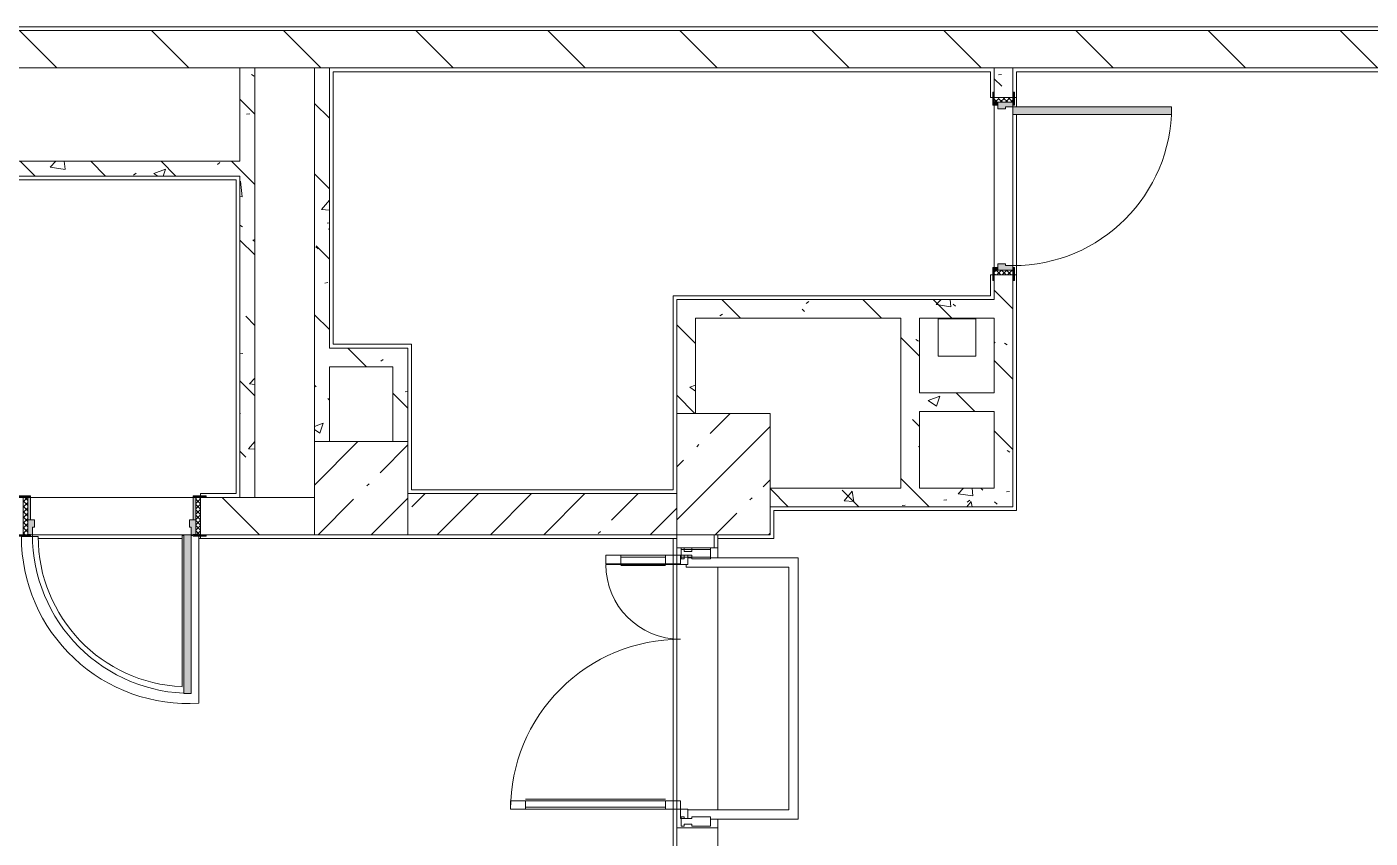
# Model space of a CAD drawing. Header units: millimetres. Extents: x -3724 to 231642, y -8553 to 29017.
# Drawn here: x 151704 to 158897, y 9275 to 13620 of the extents above; entities that cross this region are included whole.
import ezdxf

# ---------------------------------------------------------------- set-up
doc = ezdxf.new("R2010")
doc.units = ezdxf.units.MM
for name, color, linetype, lineweight, true_color in [('A-DETL-GENF-5', 7, 'Continuous', 5, 0xaaaaaa), ('A-DOOR-2', 7, 'Continuous', 5, 0xaaaaaa), ('A-DOOR-3', 7, 'Continuous', 5, 0xe2e2e2), ('A-DOOR-FRAM-3', 7, 'Continuous', 5, 0xe2e2e2), ('A-DOOR-FRAM-4', 7, 'Continuous', 5, 0xaaaaaa), ('A-FLOR-1', 7, 'Continuous', 5, 0xaaaaaa), ('I-WALL-5', 7, 'Continuous', 5, 0x787878)]:
    doc.layers.add(name, color=color, linetype=linetype, lineweight=lineweight, true_color=true_color)
for name, color, linetype, lineweight in [('A-GLAZ-CWMG-2', 7, 'Continuous', 5), ('A-WALL', 7, 'Continuous', 9), ('I-WALL-3', 7, 'Continuous', 5), ('S-COLS-2', 7, 'Continuous', 5)]:
    doc.layers.add(name, color=color, linetype=linetype, lineweight=lineweight)
pattern_1 = [(135, (79704.3, 0), (-377.1708, -377.1708), [533.4, -88.9, 17.78, -88.9]), (135, (79704.3, 376.94), (-377.1708, -377.1708), []), (50, (79704.3, 0), (637.6445, -55.7866), [66.675, -733.425]), (355, (79704.3, 0), (-123.3494, 668.699), [53.34, -586.74]), (100.451, (79757.4, -4.65), (514.299, 612.908), [56.665, -623.315]), (46.184, (79704.3, 177.8), (948.7764, -147.15), [100.012, -1100.137]), (96.636, (79783.3, 165.5), (830.909, 865.997), [84.998, -934.973]), (351.184, (79704.3, 177.8), (830.918, 865.988), [80.01, -880.11]), (21, (79793.2, 133.35), (530.6506, -357.9283), [66.675, -733.425]), (326, (79793.2, 133.35), (216.308, 644.6585), [53.34, -586.74]), (71.451, (79837.4, 103.5), (746.9596, 286.7243), [56.665, -623.315]), (37.5, (79704.28, 0), (10.8105, 295.9426), [16.764, -562.864, 16.764, -578.866, -588.962]), (37.5, (79704.28, 0), (10.8105, 295.9426), [-1175.258, 16.764, -572.198]), (7.5, (79704.28, 0), (233.8692, 350.6318), [16.764, -322.834, 16.764, -549.529, -224.472]), (7.5, (79704.28, 0), (233.8692, 350.6318), [-905.891, 16.764, -207.708]), (327.5, (79506.03, 0), (474.5678, -20.0513), [16.764, -205.486, 16.764, -676.656, -920.115]), (327.5, (79506.03, 0), (474.5678, -20.0513), [-915.67, 16.764, -903.351]), (317.5, (79417.13, 0), (518.4522, 88.9934), [16.764, -272.161, 16.764, -443.738, -653.415]), (317.5, (79417.13, 0), (518.4522, 88.9934), [-749.427, 16.764, -636.651])]
pattern_2 = [(45, (79704.28, 0), (-285.1231, 285.1231), []), (45, (79989.4, 0), (-285.1231, 285.1231), [504.031, -100.806, 16.764, -84.042])]
pattern_3 = [(135, (79704.3, 0), (-353.5534, -353.5534), [])]

# ---------------------------------------------------------------- blocks, each defined once
blk = doc.blocks.new('BSC_Колонна _Прямоугольная - 650х500-23287315-1_3_1_птичка')
at = {"layer": 'S-COLS-2'}
h = blk.add_hatch(dxfattribs=at)
h.set_pattern_fill('FP_166', color=256, style=0, pattern_type=2)
h.set_pattern_definition([(135, (11225, -75730), (-285.1231, -285.1231), []), (135, (11225, -75444.88), (-285.1231, -285.1231), [504.031, -100.806, 16.764, -84.042])])
h.paths.add_polyline_path([(325, -30), (325, 250), (-325, 250), (-325, -250), (325, -250), (325, -110.6)])
for p, q in [((325, 250), (-325, 250)), ((-325, 250), (-325, -250)), ((325, -250), (325, 250)), ((-325, -250), (325, -250))]:
    blk.add_line(p, q, dxfattribs=at)
blk = doc.blocks.new('BSC_Колонна _Прямоугольная - 500х500-V196-1_3_1_птичка')
at = {"layer": 'S-COLS-2'}
h = blk.add_hatch(dxfattribs=at)
h.set_pattern_fill('FP_167', color=256, style=0, pattern_type=2)
h.set_pattern_definition([(45, (-73790, -11150), (-285.1231, 285.1231), []), (45, (-73504.88, -11150), (-285.1231, 285.1231), [504.031, -100.806, 16.764, -84.042])])
h.paths.add_polyline_path([(-250, -250), (250, -250), (250, 250), (-250, 247.3)])
for p, q in [((250, 250), (-250, 250)), ((-250, 250), (-250, -250)), ((250, -250), (250, 250)), ((-250, -250), (250, -250))]:
    blk.add_line(p, q, dxfattribs=at)
blk = doc.blocks.new('110_Дверь_СКБ_1Ст_Внутренняя1 - Д-7_п__950x2100h_Туалет EW30-32892359-1_3_1_птичка')
at = {"layer": 'A-DOOR-2'}
h = blk.add_hatch(dxfattribs=at)
h.set_pattern_fill('FP_151', color=256, style=0, pattern_type=2)
h.set_pattern_definition([(135, (1826.41, 114.685), (-14.14214, -14.14214), []), (225, (1826.41, 114.685), (14.14214, -14.14214), [])])
h.paths.add_polyline_path([(487.5, -50), (487.5, 50), (462.5, 50), (462.5, -50)])
at = {"layer": 'A-DOOR-3'}
h = blk.add_hatch(color=256, dxfattribs=at)
h.paths.add_polyline_path([(462.5, 19.3), (462.5, 50), (437.5, 50), (437.5, 10), (427.5, 10), (427.5, -30), (462.5, -30), (462.5, -18.8)])
h.paths.add_polyline_path([(-402.5, -6), (-402.5, 10), (-412.5, 10), (-412.5, 50), (-437.5, 50), (-437.5, -30), (-402.5, -30)])
at = {"layer": 'A-DOOR-FRAM-3'}
for points in [[(-372.5, 900), (-412.5, 900), (-412.5, 50), (-372.5, 50), (-372.5, 562.6)], [(-422.5, 50), (-422.5, 58), (-492.5, 58), (-492.5, 50), (-437.5, 50)], [(517.5, 58), (447.5, 56.3), (447.5, 50), (517.5, 50)], [(-422.5, -50), (-492.5, -50), (-492.5, -58), (-422.5, -58)], [(-422.5, -30), (-437.5, -30), (-437.5, -50), (-422.5, -50)], [(462.5, -30), (447.5, -30), (447.5, -50), (462.5, -50)], [(517.5, -50), (447.5, -50), (447.5, -58), (517.5, -58)]]:
    blk.add_hatch(color=256, dxfattribs=at).paths.add_polyline_path(points)
at = {"layer": 'A-DOOR-FRAM-4'}
h = blk.add_hatch(dxfattribs=at)
h.set_pattern_fill('FP_152', color=256, style=0, pattern_type=2)
h.set_pattern_definition([(45, (-296.384, 114.685), (-14.1421, 14.1421), []), (135, (-296.384, 114.685), (-14.1421, -14.1421), [])])
h.paths.add_polyline_path([(-437.5, -50), (-437.5, 50), (-462.5, 50), (-456.9, -50)])
at = {"layer": 'A-DOOR-2'}
for p, q in [((-412.5, 900), (-412.5, 50)), ((-372.5, 900), (-412.5, 900)), ((-372.5, 50), (-372.5, 900)), ((-412.5, 50), (-372.5, 50))]:
    blk.add_line(p, q, dxfattribs=at)
blk.add_arc((-412.5, 50), 850, 360, 90, dxfattribs=at)
at = {"layer": 'A-DOOR-FRAM-4'}
for p, q in [((-422.5, 58), (-492.5, 58)), ((-492.5, 58), (-492.5, 50)), ((-492.5, 50), (-422.5, 50)), ((-437.5, 50), (-462.5, 50)), ((-462.5, 50), (-462.5, -50)), ((-412.5, 50), (-437.5, 50)), ((-437.5, 50), (-437.5, -30)), ((-437.5, -50), (-437.5, 50)), ((-422.5, 50), (-437.5, 50)), ((-437.5, 50), (-437.5, 49)), ((-437.5, 49), (-422.5, 49)), ((-422.5, 50), (-422.5, 58)), ((-422.5, 49), (-422.5, 50)), ((-412.5, 10), (-412.5, 50)), ((-402.5, 10), (-412.5, 10)), ((-402.5, -30), (-402.5, 10)), ((437.5, 10), (427.5, 10)), ((427.5, 10), (427.5, -30)), ((437.5, 50), (437.5, 10)), ((462.5, 50), (437.5, 50)), ((517.5, 58), (447.5, 58)), ((447.5, 58), (447.5, 50)), ((462.5, 50), (447.5, 50)), ((447.5, 50), (447.5, 49)), ((447.5, 50), (517.5, 50)), ((447.5, 49), (462.5, 49)), ((462.5, -30), (462.5, 50)), ((487.5, 50), (462.5, 50)), ((462.5, 50), (462.5, -50)), ((462.5, 49), (462.5, 50)), ((487.5, -50), (487.5, 50)), ((517.5, 50), (517.5, 58)), ((-422.5, -50), (-492.5, -50)), ((-492.5, -50), (-492.5, -58)), ((-492.5, -58), (-422.5, -58)), ((-462.5, -50), (-437.5, -50)), ((-437.5, -30), (-402.5, -30)), ((-422.5, -30), (-437.5, -30)), ((-437.5, -30), (-437.5, -50)), ((-437.5, -50), (-422.5, -50)), ((-422.5, -50), (-422.5, -30)), ((-422.5, -58), (-422.5, -50)), ((427.5, -30), (462.5, -30)), ((462.5, -30), (447.5, -30)), ((447.5, -30), (447.5, -50)), ((447.5, -50), (462.5, -50)), ((517.5, -50), (447.5, -50)), ((447.5, -50), (447.5, -58)), ((447.5, -58), (517.5, -58)), ((462.5, -50), (462.5, -30)), ((462.5, -50), (487.5, -50)), ((517.5, -58), (517.5, -50))]:
    blk.add_line(p, q, dxfattribs=at)
blk = doc.blocks.new('Прямоугольный импост - Импост структурный с накладкой - 160мм Темный-32274804-1_3_1_птичка')
at = {"layer": 'A-GLAZ-CWMG-2'}
for p, q in [((-50, 40), (-50, 140)), ((-50, 140), (0, 140)), ((0, 140), (0, 40)), ((-40, 40), (-50, 40)), ((-50, -17), (-50, 0)), ((-50, 0), (-40, 0)), ((-40, 0), (-40, 40)), ((-10, 40), (-10, 0)), ((0, 40), (-10, 40)), ((-10, 0), (0, 0)), ((0, 0), (0, -17)), ((0, -17), (-50, -17))]:
    blk.add_line(p, q, dxfattribs=at)
blk = doc.blocks.new('Дверь_Витражная_остекление_ - ВВ-6 остекление-32274838-1_3_1_птичка')
at = {"layer": 'A-DETL-GENF-5'}
for p, q in [((-655, 930), (-610, 930)), ((-655, 930), (-655, 20)), ((-610, 930), (-655, 930)), ((-655, 930), (-655, 20)), ((-610, 930), (-610, 20)), ((-610, 20), (-610, 930)), ((-655, 850), (-610, 850)), ((-645, 850), (-645, 100)), ((-601, 850), (-601, 100)), ((705, 420), (660, 420)), ((660, 420), (660, 20)), ((705, 420), (660, 420)), ((660, 420), (660, 20)), ((705, 420), (705, 20)), ((705, 20), (705, 420)), ((651, 340), (651, 100)), ((705, 340), (660, 340)), ((695, 340), (695, 100)), ((-655, 100), (-610, 100)), ((705, 100), (660, 100)), ((-610, 20), (-655, 20)), ((-655, 20), (-610, 20))]:
    blk.add_line(p, q, dxfattribs=at)
at = {"layer": 'A-DOOR-2'}
for p, q in [((-655, 930), (-655, 20)), ((655, 420), (655, 20)), ((-655, 20), (-705, 20)), ((-705, 20), (-705, -20)), ((-655, -20), (-655, 20)), ((705, 20), (655, 20)), ((655, 20), (655, -20)), ((705, -20), (705, 20)), ((-705, -20), (-655, -20)), ((655, -20), (705, -20))]:
    blk.add_line(p, q, dxfattribs=at)
for centre, radius, start, end in [((-655, 20), 910, 360, 90), ((655, 20), 400, 90, 180)]:
    blk.add_arc(centre, radius, start, end, dxfattribs=at)
blk = doc.blocks.new('110_Дверь_СКБ_1Ст_Внутренняя1 - Д-17д _Д-9_ 950x2100h_ПУИ_ С_У персонала-24300662-1_3_1_птичка')
at = {"layer": 'A-DOOR-2'}
h = blk.add_hatch(dxfattribs=at)
h.set_pattern_fill('FP_61', color=256, style=0, pattern_type=2)
h.set_pattern_definition([(135, (1826.41, 164.685), (-14.14214, -14.14214), []), (225, (1826.41, 164.685), (14.14214, -14.14214), [])])
h.paths.add_polyline_path([(487.5, 100), (462.5, 100), (462.5, -100), (487.5, -100)])
at = {"layer": 'A-DOOR-3'}
h = blk.add_hatch(color=256, dxfattribs=at)
h.paths.add_polyline_path([(462.5, 100), (437.5, 100), (437.5, 60), (427.5, 60), (427.5, 20), (462.5, 20)])
h.paths.add_polyline_path([(-412.5, 100), (-437.5, 100), (-437.5, 20), (-402.5, 20), (-402.5, 60), (-412.5, 60)])
at = {"layer": 'A-DOOR-FRAM-3'}
for points in [[(-412.5, 950), (-412.5, 100), (-372.5, 104.4), (-372.5, 950), (-400.7, 950)], [(-462.5, 108), (-492.5, 108), (-492.5, 100), (-422.5, 104.4), (-422.5, 108), (-454.1, 108)], [(447.5, 108), (447.5, 100), (517.5, 100), (517.5, 108), (462.5, 108)], [(-422.5, 20), (-437.5, 20), (-437.5, -100), (-422.5, -100)], [(447.5, 20), (447.5, -100), (462.5, -100), (462.5, 20)], [(-422.5, -100), (-492.5, -100), (-492.5, -108), (-422.5, -108)], [(517.5, -100), (447.5, -100), (447.5, -108), (517.5, -108)]]:
    blk.add_hatch(color=256, dxfattribs=at).paths.add_polyline_path(points)
at = {"layer": 'A-DOOR-FRAM-4'}
h = blk.add_hatch(dxfattribs=at)
h.set_pattern_fill('FP_62', color=256, style=0, pattern_type=2)
h.set_pattern_definition([(45, (-296.384, 164.685), (-14.1421, 14.1421), []), (135, (-296.384, 164.685), (-14.1421, -14.1421), [])])
h.paths.add_polyline_path([(-462.5, 100), (-462.5, -100), (-437.5, -100), (-437.5, 100)])
at = {"layer": 'A-DOOR-2'}
for p, q in [((-412.5, 950), (-412.5, 100)), ((-372.5, 950), (-412.5, 950)), ((-372.5, 100), (-372.5, 950)), ((-412.5, 100), (-372.5, 100))]:
    blk.add_line(p, q, dxfattribs=at)
blk.add_arc((-412.5, 100), 850, 360, 90, dxfattribs=at)
at = {"layer": 'A-DOOR-FRAM-4'}
for p, q in [((-422.5, 108), (-492.5, 108)), ((-492.5, 108), (-492.5, 100)), ((-492.5, 100), (-422.5, 100)), ((-437.5, 100), (-462.5, 100)), ((-462.5, 100), (-462.5, -100)), ((-412.5, 100), (-437.5, 100)), ((-437.5, 100), (-437.5, 20)), ((-437.5, -100), (-437.5, 100)), ((-422.5, 100), (-437.5, 100)), ((-437.5, 100), (-437.5, 99)), ((-437.5, 99), (-422.5, 99)), ((-422.5, 100), (-422.5, 108)), ((-422.5, 99), (-422.5, 100)), ((-412.5, 60), (-412.5, 100)), ((437.5, 100), (437.5, 60)), ((462.5, 100), (437.5, 100)), ((517.5, 108), (447.5, 108)), ((447.5, 108), (447.5, 100)), ((462.5, 100), (447.5, 100)), ((447.5, 100), (447.5, 99)), ((447.5, 100), (517.5, 100)), ((447.5, 99), (462.5, 99)), ((462.5, 20), (462.5, 100)), ((487.5, 100), (462.5, 100)), ((462.5, 100), (462.5, -100)), ((462.5, 99), (462.5, 100)), ((487.5, -100), (487.5, 100)), ((517.5, 100), (517.5, 108)), ((-437.5, 20), (-402.5, 20)), ((-422.5, 20), (-437.5, 20)), ((-437.5, 20), (-437.5, -100)), ((-422.5, -100), (-422.5, 20)), ((-402.5, 60), (-412.5, 60)), ((-402.5, 20), (-402.5, 60)), ((437.5, 60), (427.5, 60)), ((427.5, 60), (427.5, 20)), ((427.5, 20), (462.5, 20)), ((462.5, 20), (447.5, 20)), ((447.5, 20), (447.5, -100)), ((462.5, -100), (462.5, 20)), ((-422.5, -100), (-492.5, -100)), ((-492.5, -100), (-492.5, -108)), ((-492.5, -108), (-422.5, -108)), ((-462.5, -100), (-437.5, -100)), ((-437.5, -100), (-422.5, -100)), ((-422.5, -108), (-422.5, -100)), ((447.5, -100), (462.5, -100)), ((517.5, -100), (447.5, -100)), ((447.5, -100), (447.5, -108)), ((447.5, -108), (517.5, -108)), ((462.5, -100), (487.5, -100)), ((517.5, -108), (517.5, -100))]:
    blk.add_line(p, q, dxfattribs=at)
blk = doc.blocks.new('Прямоугольный импост - Импост структурный с накладкой - 160мм Темный-32274805-1_3_1_птичка')
at = {"layer": 'A-GLAZ-CWMG-2'}
for p, q in [((-25, 40), (-25, 140)), ((-25, 140), (25, 140)), ((25, 140), (25, 40)), ((-15, 40), (-25, 40)), ((-25, -17), (-25, 0)), ((-25, 0), (-15, 0)), ((-15, 0), (-15, 40)), ((15, 40), (15, 0)), ((25, 40), (15, 40)), ((15, 0), (25, 0)), ((25, 0), (25, -17)), ((25, -17), (-25, -17))]:
    blk.add_line(p, q, dxfattribs=at)
blk = doc.blocks.new('Прямоугольный импост - Импост структурный с накладкой - 160мм Темный-32274806-1_3_1_птичка')
at = {"layer": 'A-GLAZ-CWMG-2'}
for p, q in [((0, 140), (-50, 140)), ((-50, 140), (-50, 40)), ((0, 40), (0, 140)), ((-50, 40), (-40, 40)), ((-40, 0), (-50, 0)), ((-50, 0), (-50, -17)), ((-40, 40), (-40, 0)), ((-10, 0), (-10, 40)), ((-10, 40), (0, 40)), ((0, 0), (-10, 0)), ((0, -17), (0, 0)), ((-50, -17), (0, -17))]:
    blk.add_line(p, q, dxfattribs=at)

msp = doc.modelspace()

# ---------------------------------------------------------------- hatches: boundary and pattern name
at = {"layer": 'I-WALL-3'}
h = msp.add_hatch(dxfattribs=at)
h.set_pattern_fill('FP_136', color=256, style=0, pattern_type=2)
h.set_pattern_definition(pattern_3)
h.paths.add_polyline_path([(156144.1, 13400), (164404.3, 13400), (164404.3, 13600), (148354.3, 13600), (148354.3, 13400), (155800.3, 13400)])
h = msp.add_hatch(dxfattribs=at)
h.set_pattern_fill('FP_136', color=256, style=0, pattern_type=2)
h.set_pattern_definition(pattern_3)
h.paths.add_polyline_path([(152634.1, 10900), (153244.3, 10900), (153244.3, 11100), (152634.1, 11100)])
h.paths.add_polyline_path([(143786.9, 10900), (146264.3, 10900), (146264.3, 11100), (141864.3, 11100), (141864.3, 10900)])
h.paths.add_polyline_path([(147339.3, 10900), (148373.1, 10900), (148373.1, 11100), (146464.3, 11100), (146464.3, 10900), (146587.4, 10900)])
h.paths.add_polyline_path([(151684.1, 10900), (151684.1, 11100), (149323.1, 11100), (149323.1, 10900), (151654.1, 10900)])
h = msp.add_hatch(dxfattribs=at)
h.set_pattern_fill('FP_118', color=256, style=0, pattern_type=2)
h.set_pattern_definition(pattern_2)
h.paths.add_polyline_path([(155184.3, 10900), (155184.3, 11120), (153744.3, 11120), (153744.3, 10900), (155164.3, 10900)])
h = msp.add_hatch(dxfattribs=at)
h.set_pattern_fill('FP_118', color=256, style=0, pattern_type=2)
h.set_pattern_definition(pattern_2)
h.paths.add_polyline_path([(155184.3, 7900), (155404.3, 7900), (155404.3, 9330), (155184.3, 9330), (155184.3, 8967.7)])
h.paths.add_polyline_path([(155404.3, 10830), (155404.3, 10900), (155384.3, 10900), (155384.3, 10830)])
at = {"layer": 'I-WALL-5'}
h = msp.add_hatch(dxfattribs=at)
h.set_pattern_fill('FP_144', color=256, style=0, pattern_type=2)
h.set_pattern_definition(pattern_1)
h.paths.add_polyline_path([(152924.3, 11100), (152924.3, 13400), (152844.3, 13400), (152844.3, 11100)])
h = msp.add_hatch(dxfattribs=at)
h.set_pattern_fill('FP_144', color=256, style=0, pattern_type=2)
h.set_pattern_definition(pattern_1)
h.paths.add_polyline_path([(153274.3, 11400), (153324.3, 11400), (153324.3, 13400), (153244.3, 13400), (153244.3, 11400)])
h = msp.add_hatch(dxfattribs=at)
h.set_pattern_fill('FP_144', color=256, style=0, pattern_type=2)
h.set_pattern_definition(pattern_1)
h.paths.add_polyline_path([(156884.1, 11050), (156984.1, 11053.2), (156984.1, 12291.1), (156884.1, 12291.1), (156884.1, 11150)])
h.paths.add_polyline_path([(156885.5, 13241.1), (156984.1, 13241.1), (156984.1, 13400), (156884.1, 13400), (156884.1, 13241.1)])
h = msp.add_hatch(dxfattribs=at)
h.set_pattern_fill('FP_144', color=256, style=0, pattern_type=2)
h.set_pattern_definition(pattern_1)
h.paths.add_polyline_path([(152826.5, 12820), (152844.3, 12820), (152844.3, 12900), (150514.3, 12900), (150514.3, 12820), (152824.3, 12820)])
h = msp.add_hatch(dxfattribs=at)
h.set_pattern_fill('FP_144', color=256, style=0, pattern_type=2)
h.set_pattern_definition(pattern_1)
h.paths.add_polyline_path([(155184.3, 12060), (156884.1, 12060), (156884.1, 12160), (155184.3, 12160)])
h = msp.add_hatch(dxfattribs=at)
h.set_pattern_fill('FP_144', color=256, style=0, pattern_type=2)
h.set_pattern_definition(pattern_1)
h.paths.add_polyline_path([(155184.3, 11550), (155284.3, 11550), (155284.3, 12060), (155184.3, 12057), (155184.3, 11880.8)])
h = msp.add_hatch(dxfattribs=at)
h.set_pattern_fill('FP_144', color=256, style=0, pattern_type=2)
h.set_pattern_definition(pattern_1)
h.paths.add_polyline_path([(156384.1, 11150), (156484.1, 11150), (156484.1, 12060), (156384.1, 12055.6), (156384.1, 11397.3)])
h = msp.add_hatch(dxfattribs=at)
h.set_pattern_fill('FP_144', color=256, style=0, pattern_type=2)
h.set_pattern_definition(pattern_1)
h.paths.add_polyline_path([(153324.3, 11800), (153664.3, 11800), (153664.3, 11900), (153324.3, 11900)])
h = msp.add_hatch(dxfattribs=at)
h.set_pattern_fill('FP_144', color=256, style=0, pattern_type=2)
h.set_pattern_definition(pattern_1)
h.paths.add_polyline_path([(153744.3, 11400), (153744.3, 11900), (153664.3, 11900), (153664.3, 11400)])
h = msp.add_hatch(dxfattribs=at)
h.set_pattern_fill('FP_144', color=256, style=0, pattern_type=2)
h.set_pattern_definition(pattern_1)
h.paths.add_polyline_path([(156784.8, 11560), (156884.1, 11560), (156884.1, 11660), (156484.1, 11660), (156484.1, 11560), (156710.5, 11560)])
h = msp.add_hatch(dxfattribs=at)
h.set_pattern_fill('FP_144', color=256, style=0, pattern_type=2)
h.set_pattern_definition(pattern_1)
h.paths.add_polyline_path([(156884.1, 11050), (156884.1, 11150), (155684.3, 11150), (155684.3, 11050), (156634.3, 11050)])

# ---------------------------------------------------------------- linework, layer by layer
at = {"layer": 'A-FLOR-1'}
for p, q in [((150534.3, 13620), (164844.3, 13620)), ((156864.1, 13380), (153344.3, 13380)), ((153344.3, 13380), (153344.3, 11920)), ((156864.1, 13241.1), (156864.1, 13380)), ((157004.1, 13380), (157004.1, 13191.1)), ((162261.3, 13380), (157004.1, 13380)), ((156876.1, 13241.1), (156864.1, 13241.1)), ((157004.1, 13241.1), (156992.1, 13241.1)), ((157004.1, 13151.1), (157004.1, 11030)), ((152824.3, 12800), (150534.3, 12800)), ((152824.3, 11120), (152824.3, 12800)), ((156864.1, 12180), (156864.1, 12291.1)), ((156864.1, 12291.1), (156876.1, 12291.1)), ((156992.1, 12291.1), (157004.1, 12291.1)), ((155164.3, 11140), (155164.3, 12180)), ((155164.3, 12180), (156864.1, 12180)), ((156584.8, 12057), (156784.8, 12057)), ((156584.8, 11857), (156584.8, 12057)), ((156784.8, 12057), (156784.8, 11857)), ((153344.3, 11920), (153764.3, 11920)), ((153764.3, 11920), (153764.3, 11140)), ((156784.8, 11857), (156584.8, 11857)), ((152634.1, 11108), (152634.1, 11120)), ((152634.1, 11120), (152824.3, 11120)), ((153764.3, 11140), (155164.3, 11140)), ((157004.1, 11030), (155704.3, 11030)), ((155704.3, 11030), (155704.3, 10880)), ((151764.6, 10890.5), (151674.6, 10890.5)), ((152535.6, 10880), (151765.2, 10880)), ((152544.1, 10895.6), (152535.6, 10895.6)), ((152535.6, 10895.6), (152535.6, 10086.3)), ((152594.1, 10895.6), (152584.1, 10895.6)), ((152625.6, 9997.3), (152625.6, 10892)), ((152625.6, 10880), (155164.3, 10880)), ((152634.1, 10880), (152634.1, 10892)), ((155164.3, 7920), (155164.3, 10880)), ((155184.3, 10880), (155164.3, 10880)), ((155704.3, 10880), (155404.3, 10880)), ((155234.4, 10740), (155234.4, 10726.2)), ((155234.4, 10726.2), (155784.4, 10726.2)), ((155264.3, 10776.2), (155244.3, 10776.2)), ((155834.4, 10776.2), (155364.3, 10776.2)), ((155784.4, 10726.2), (155784.4, 9426.2)), ((155834.4, 9376.2), (155834.4, 10776.2)), ((155784.4, 9426.2), (155244.3, 9426.2)), ((155364.3, 9376.2), (155834.4, 9376.2))]:
    msp.add_line(p, q, dxfattribs=at)
for radius, end in [(895, 273.58586), (805, 267.57693)]:
    msp.add_arc((152569.6, 10890.5), radius, 180, end, dxfattribs=at)
at = {"layer": 'A-WALL'}
for p, q in [((152924.3, 13400), (152844.3, 13400)), ((153324.3, 13400), (153244.3, 13400)), ((156984.1, 13400), (156884.1, 13400)), ((152844.3, 11100), (152924.3, 11100)), ((155384.3, 10900), (155384.3, 10830))]:
    msp.add_line(p, q, dxfattribs=at)
at = {"layer": 'I-WALL-3'}
for p, q in [((164814.3, 13600), (150514.3, 13600)), ((150514.3, 13400), (152844.3, 13400)), ((152844.3, 13400), (152844.3, 12900)), ((152924.3, 11100), (152924.3, 13400)), ((152924.3, 13400), (153244.3, 13400)), ((153244.3, 13400), (153244.3, 11400)), ((153324.3, 11900), (153324.3, 13400)), ((153324.3, 13400), (156884.1, 13400)), ((156884.1, 13400), (156884.1, 13271.1)), ((156984.1, 13271.1), (156984.1, 13400)), ((156984.1, 13400), (164814.3, 13400)), ((156884.1, 12331.1), (156884.1, 13201.1)), ((156984.1, 13151.1), (156984.1, 12341.1)), ((152844.3, 12900), (150514.3, 12900)), ((150514.3, 12820), (152844.3, 12820)), ((152844.3, 12820), (152844.3, 11100)), ((156884.1, 12261.1), (156884.1, 12160)), ((156984.1, 11050), (156984.1, 12261.1)), ((156884.1, 12160), (155184.3, 12160)), ((155184.3, 12160), (155184.3, 11550)), ((155284.3, 12060), (156384.1, 12060)), ((155284.3, 11550), (155284.3, 12060)), ((156384.1, 12060), (156384.1, 11150)), ((156484.1, 12060), (156884.1, 12060)), ((156484.1, 11660), (156484.1, 12060)), ((156884.1, 12060), (156884.1, 11660)), ((153744.3, 11900), (153324.3, 11900)), ((153744.3, 11400), (153744.3, 11900)), ((153324.3, 11400), (153324.3, 11800)), ((153324.3, 11800), (153664.3, 11800)), ((153664.3, 11800), (153664.3, 11400)), ((156884.1, 11660), (156484.1, 11660)), ((156484.1, 11150), (156484.1, 11560)), ((156484.1, 11560), (156884.1, 11560)), ((156884.1, 11560), (156884.1, 11150)), ((156384.1, 11150), (155684.3, 11150)), ((156884.1, 11150), (156484.1, 11150)), ((151724.1, 11100), (152594.1, 11100)), ((152844.3, 11100), (152664.1, 11100)), ((153244.3, 11100), (152924.3, 11100)), ((155184.3, 11120), (153744.3, 11120)), ((155684.3, 11050), (156984.1, 11050)), ((152544.1, 10900), (151734.1, 10900)), ((152664.1, 10900), (153244.3, 10900)), ((153744.3, 10900), (155184.3, 10900)), ((155184.3, 7900), (155184.3, 10900)), ((155404.3, 10776.2), (155404.3, 10900)), ((155184.3, 10830), (155404.3, 10830)), ((155404.3, 10726.2), (155404.3, 9426.2)), ((155404.3, 9200), (155404.3, 9376.2)), ((155404.3, 9330), (155184.3, 9330))]:
    msp.add_line(p, q, dxfattribs=at)

# ---------------------------------------------------------------- block references
at = {"layer": 'A-DOOR-2'}
for name, p, rotation in [('110_Дверь_СКБ_1Ст_Внутренняя1 - Д-7_п__950x2100h_Туалет EW30-32892359-1_3_1_птичка', (156934.1, 12778.6), 270), ('110_Дверь_СКБ_1Ст_Внутренняя1 - Д-17д _Д-9_ 950x2100h_ПУИ_ С_У персонала-24300662-1_3_1_птичка', (152171.6, 11000), 180), ('Дверь_Витражная_остекление_ - ВВ-6 остекление-32274838-1_3_1_птичка', (155224.3, 10085), 89.99999999999959)]:
    msp.add_blockref(name, p, dxfattribs=dict(at, rotation=rotation))
at = {"layer": 'A-GLAZ-CWMG-2', "extrusion": (0, 0, -1), "rotation": 90.00000000000041}
for name, p in [('Прямоугольный импост - Импост структурный с накладкой - 160мм Темный-32274805-1_3_1_птичка', (-155224.3, 10805)), ('Прямоугольный импост - Импост структурный с накладкой - 160мм Темный-32274804-1_3_1_птичка', (-155224.3, 10820))]:
    msp.add_blockref(name, p, dxfattribs=at)
at = {"layer": 'A-GLAZ-CWMG-2', "rotation": 269.9999999999996}
msp.add_blockref('Прямоугольный импост - Импост структурный с накладкой - 160мм Темный-32274806-1_3_1_птичка', (155224.3, 9340), dxfattribs=at)
at = {"layer": 'S-COLS-2', "rotation": 270.0000000000007}
msp.add_blockref('BSC_Колонна _Прямоугольная - 650х500-23287315-1_3_1_птичка', (155434.3, 11225), dxfattribs=at)
at = {"layer": 'S-COLS-2'}
msp.add_blockref('BSC_Колонна _Прямоугольная - 500х500-V196-1_3_1_птичка', (153494.3, 11150), dxfattribs=at)

doc.saveas('drawing.dxf')
